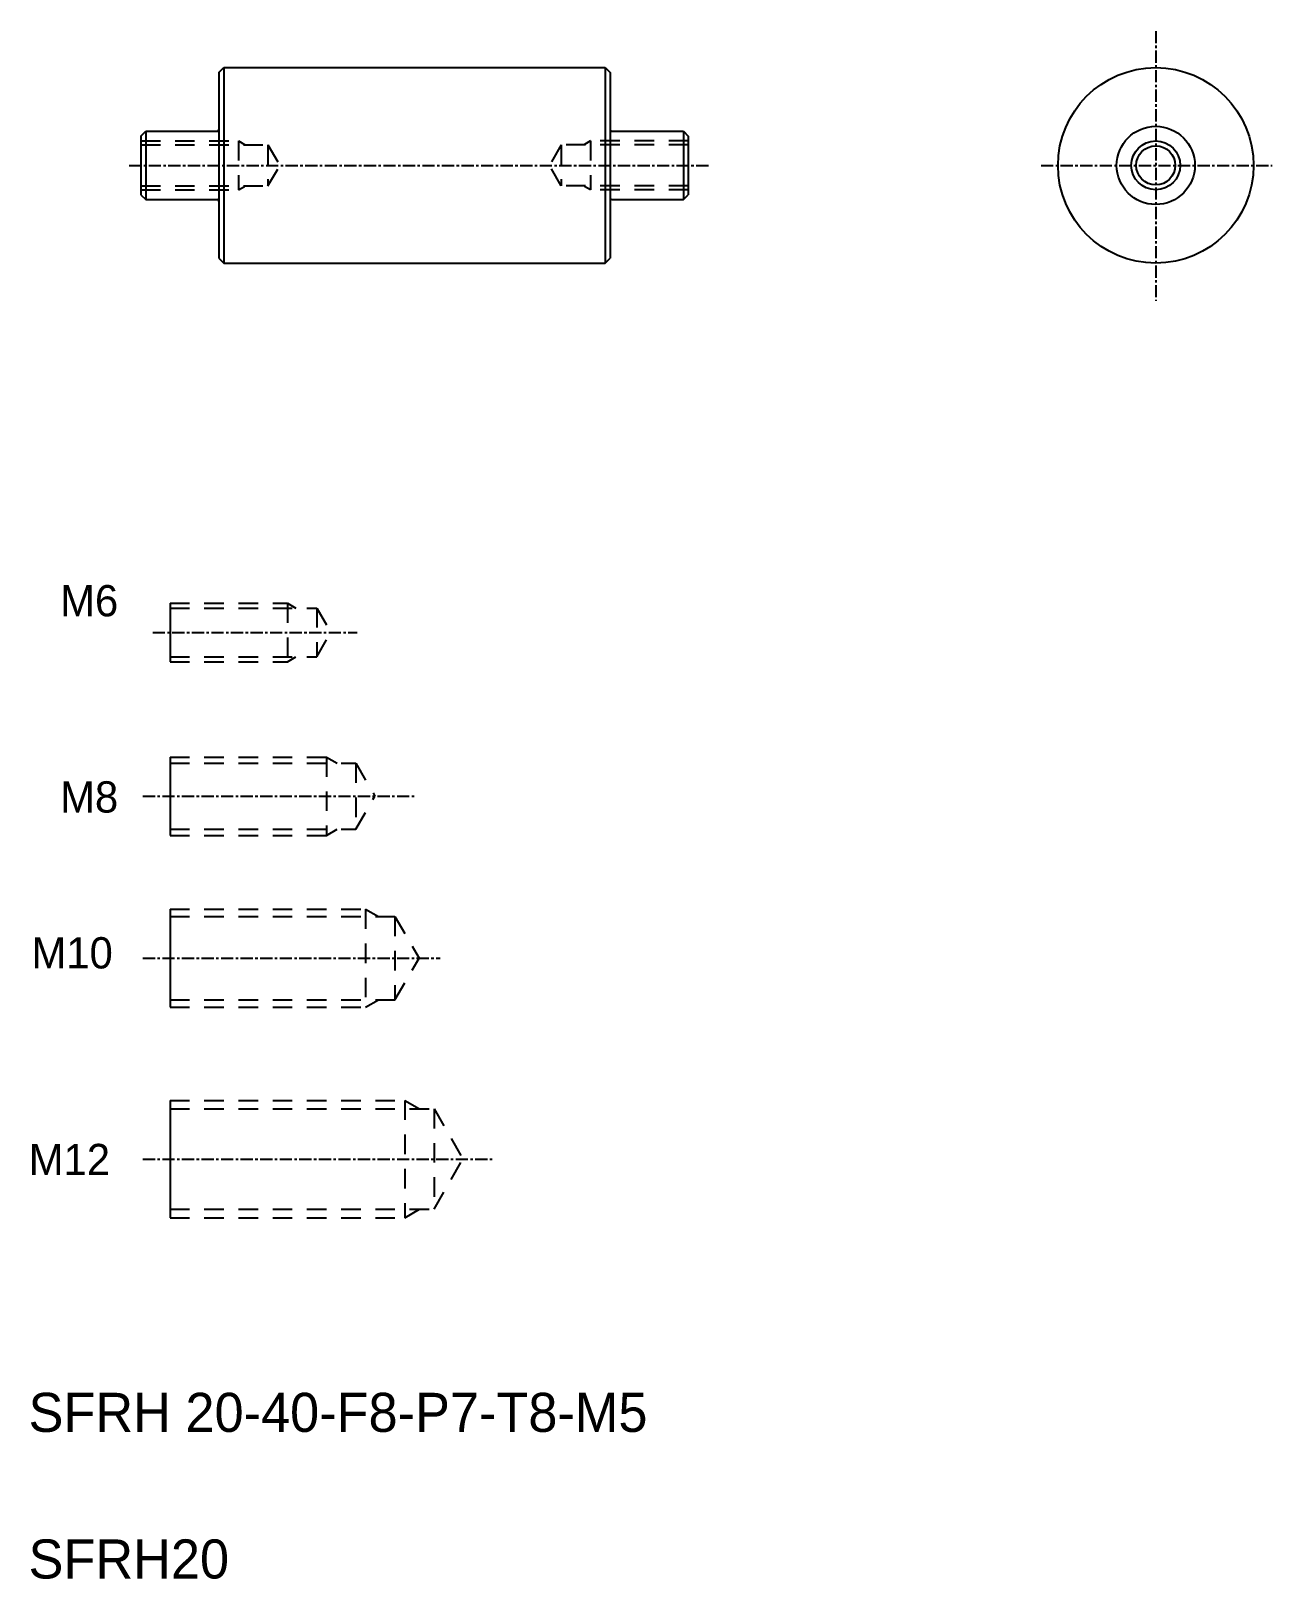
# Model space of a CAD drawing. Extents: x 170 to 297, y 39 to 197.
import ezdxf
from ezdxf.enums import TextEntityAlignment as Align

# ---------------------------------------------------------------- set-up
doc = ezdxf.new("R2010")
doc.units = 0
doc.linetypes.add('CENTER', pattern=[2, 1.25, -0.25, 0.25, -0.25])
doc.linetypes.add('DASHED', pattern=[3.5, 2, -1.5])
doc.layers.get('0').update_dxf_attribs({"linetype": 'CONTINUOUS'})
doc.layers.add('CENTER', color=1, linetype='CENTER')

msp = doc.modelspace()

# ---------------------------------------------------------------- linework, layer by layer
at = {"color": 7, "linetype": 'CONTINUOUS'}
for p, q in [((189.29, 192.83), (189.79, 193.33)), ((189.79, 193.33), (228.79, 193.33)), ((189.79, 193.33), (189.79, 173.33)), ((228.79, 193.33), (228.79, 173.33)), ((228.79, 193.33), (229.29, 192.83)), ((189.29, 192.83), (189.29, 173.83)), ((229.29, 192.83), (229.29, 173.83)), ((181.29, 186.33), (181.79, 186.83)), ((181.29, 186.33), (181.29, 180.33)), ((181.29, 185.83), (181.29, 181.83)), ((181.79, 186.83), (189.09, 186.83)), ((181.79, 186.83), (181.79, 179.83)), ((229.49, 186.83), (236.79, 186.83)), ((236.79, 186.83), (236.79, 179.83)), ((236.79, 186.83), (237.29, 186.33)), ((237.29, 186.33), (237.29, 180.33)), ((181.29, 180.33), (181.79, 179.83)), ((181.79, 179.83), (189.09, 179.83)), ((229.49, 179.83), (236.79, 179.83)), ((236.79, 179.83), (237.29, 180.33)), ((189.29, 173.83), (189.79, 173.33)), ((189.79, 173.33), (228.79, 173.33)), ((228.79, 173.33), (229.29, 173.83)), ((184.29, 138.54), (184.29, 132.54)), ((184.29, 122.78), (184.29, 114.78)), ((184.29, 107.21), (184.29, 97.21)), ((184.29, 87.66), (184.29, 75.66))]:
    msp.add_line(p, q, dxfattribs=at)
at = {"color": 3, "linetype": 'DASHED'}
for p, q in [((181.29, 185.83), (191.29, 185.83)), ((181.29, 185.43), (194.29, 185.43)), ((191.29, 185.83), (191.29, 180.83)), ((191.29, 185.83), (191.9, 185.48)), ((194.29, 185.43), (194.29, 181.23)), ((194.29, 185.43), (195.51, 183.33)), ((224.29, 185.43), (223.08, 183.33)), ((237.29, 185.43), (224.29, 185.43)), ((224.29, 185.43), (224.29, 181.23)), ((227.29, 185.83), (226.69, 185.48)), ((237.29, 185.83), (227.29, 185.83)), ((227.29, 185.83), (227.29, 180.83)), ((194.29, 181.23), (195.51, 183.33)), ((224.29, 181.23), (223.08, 183.33)), ((181.29, 181.23), (194.29, 181.23)), ((181.29, 180.83), (191.29, 180.83)), ((191.29, 180.83), (191.9, 181.18)), ((237.29, 181.23), (224.29, 181.23)), ((227.29, 180.83), (226.69, 181.18)), ((237.29, 180.83), (227.29, 180.83)), ((184.29, 138.54), (196.29, 138.54)), ((184.29, 138.04), (199.29, 138.04)), ((196.29, 138.54), (196.29, 132.54)), ((196.29, 138.54), (197.16, 138.04)), ((199.29, 138.04), (200.74, 135.54)), ((199.29, 138.04), (199.29, 133.04)), ((199.29, 133.04), (200.74, 135.54)), ((184.29, 133.04), (199.29, 133.04)), ((184.29, 132.54), (196.29, 132.54)), ((196.29, 132.54), (197.16, 133.04)), ((184.29, 122.78), (200.29, 122.78)), ((184.29, 122.15), (203.29, 122.15)), ((200.29, 122.78), (201.38, 122.15)), ((200.29, 122.78), (200.29, 114.78)), ((203.29, 122.15), (203.29, 115.4)), ((203.29, 122.15), (205.24, 118.78)), ((203.29, 115.4), (205.24, 118.78)), ((184.29, 115.4), (203.29, 115.4)), ((184.29, 114.78), (200.29, 114.78)), ((200.29, 114.78), (201.38, 115.4)), ((184.29, 107.21), (204.29, 107.21)), ((184.29, 106.46), (207.29, 106.46)), ((204.29, 107.21), (204.29, 97.21)), ((204.29, 107.21), (205.59, 106.46)), ((207.29, 106.46), (207.29, 97.96)), ((207.29, 106.46), (209.75, 102.21)), ((207.29, 97.96), (209.75, 102.21)), ((184.29, 97.96), (207.29, 97.96)), ((184.29, 97.21), (204.29, 97.21)), ((204.29, 97.21), (205.59, 97.96)), ((184.29, 87.66), (208.29, 87.66)), ((208.29, 87.66), (208.29, 75.66)), ((208.29, 87.66), (209.81, 86.79)), ((184.29, 86.79), (211.29, 86.79)), ((211.29, 86.79), (211.29, 76.54)), ((211.29, 86.79), (214.25, 81.66)), ((211.29, 76.54), (214.25, 81.66)), ((184.29, 76.54), (211.29, 76.54)), ((208.29, 75.66), (209.81, 76.54)), ((184.29, 75.66), (208.29, 75.66))]:
    msp.add_line(p, q, dxfattribs=at)
for p, q in [((237.29, 184.83), (237.29, 184.83)), ((237.29, 183.33), (237.29, 183.33))]:
    msp.add_line(p, q)
for radius in [10, 4, 2]:
    msp.add_circle((285.11, 183.33), radius)
at = {"color": 3}
msp.add_circle((285.11, 183.33), 2.5, dxfattribs=at)
at = {"color": 7, "linetype": 'CONTINUOUS'}
for centre, start, end in [((189.09, 187.03), 270, 0), ((229.49, 187.03), 180, 270), ((189.09, 179.63), 0, 90), ((229.49, 179.63), 90, 180)]:
    msp.add_arc(centre, 0.2, start, end, dxfattribs=at)
at = {"layer": 'CENTER', "color": 1, "linetype": 'CENTER'}
for p, q in [((285.11, 197.08), (285.11, 169.47)), ((180.1, 183.33), (239.55, 183.33)), ((273.38, 183.33), (297, 183.33)), ((182.51, 135.54), (203.44, 135.54)), ((181.5, 118.78), (209.41, 118.78)), ((181.5, 102.21), (211.91, 102.21)), ((181.5, 81.66), (217.24, 81.66))]:
    msp.add_line(p, q, dxfattribs=at)

# ---------------------------------------------------------------- texts
at = {"color": 7, "linetype": 'CONTINUOUS'}
for s, p in [('M6', (178.98, 138.79)), ('M8', (178.98, 118.71)), ('M10', (178.43, 102.76)), ('M12', (178.15, 81.61))]:
    msp.add_text(s, height=3.2, dxfattribs=at).set_placement(p, align=Align.MIDDLE_RIGHT)
for s, p in [('SFRH 20-40-F8-P7-T8-M5', (169.81, 53.74)), ('SFRH20', (169.81, 38.74))]:
    msp.add_text(s, height=4).set_placement(p)

doc.saveas('drawing.dxf')
